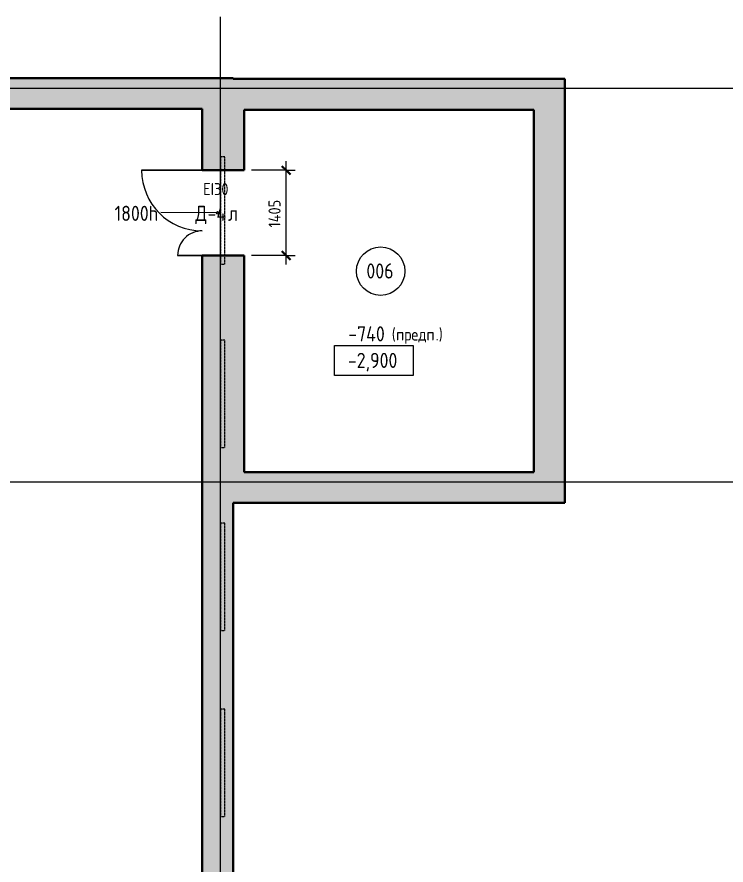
# Model space of a CAD drawing. Header units: millimetres. Extents: x -11886 to 71589, y -4690 to 48120.
# Drawn here: x 27747 to 39464, y 30531 to 44535 of the extents above; entities that cross this region are included whole.
import ezdxf

# ---------------------------------------------------------------- set-up
doc = ezdxf.new("R2010")
doc.units = ezdxf.units.MM
doc.linetypes.add('ADSK_Линия сетки', pattern=[25, 20, -2.5, 0, -2.5])
doc.linetypes.add('ADSK_Сверху', pattern=[4.5, 3, -1.5])
for name, color, linetype, lineweight in [('Аннотация', 7, 'Continuous', 20), ('Витраж', 7, 'Continuous', 18), ('Двери', 7, 'Continuous', 18), ('Марки', 7, 'Continuous', 20), ('Марки дверей', 7, 'Continuous', 20), ('Марки помещений', 7, 'Continuous', 20), ('Оси', 7, 'Continuous', 9), ('Отметки', 7, 'Continuous', 9), ('Размеры', 7, 'Continuous', 9), ('Размеры-100', 7, 'Continuous', 9), ('Стены наружные', 250, 'Continuous', 18)]:
    doc.layers.add(name, color=color, linetype=linetype, lineweight=lineweight)
doc.styles.add('GOST Common_1', font='GOST_Common.ttf', dxfattribs={"width": 0.9, "height": 250})
doc.styles.add('GOST Common_2', font='GOST_Common.ttf', dxfattribs={"width": 0.9, "height": 200})
doc.dimstyles.new('ADSK_Основной_2_мм_Округление_до_1_мм', dxfattribs={"dimscale": 304.8, "dimtxt": 201.142999, "dimasz": 0.463911, "dimexe": 0.492126, "dimexo": 0.492126, "dimgap": 0.098425, "dimtad": 1, "dimdec": 0, "dimdsep": 46, "dimtxsty": 'GOST Common_2', "dimblk1": 'OBLIQUE', "dimblk2": 'OBLIQUE', "dimsah": 1, "dimcen": 0.09, "dimdle": 0.492126, "dimazin": 2, "dimtfac": 1, "dimtdec": 4, "dimtix": 1, "dimtmove": 0, "dimatfit": 3, "dimfxl": 1, "dimtvp": 1, "dimtolj": 1, "dimtzin": 0, "dimlwd": 20, "dimlwe": 20, "dimarcsym": 2})

# ---------------------------------------------------------------- blocks, each defined once
blk = doc.blocks.new('Прямоугольный импост - 70х20_60мм-1239061-00 План подвала кладочный')
at = {"layer": 'Витраж', "color": 253, "linetype": 'ADSK_Сверху', "true_color": 0xaaaaaa}
for p, q in [((18591, 22717), (18591, 22247)), ((18661, 22247), (18661, 22717)), ((18591, 22247), (18661, 22247))]:
    blk.add_line(p, q, dxfattribs=at)
blk = doc.blocks.new('Прямоугольный импост - 70х20_60мм-1441796-00 План подвала кладочный')
at = {"layer": 'Витраж', "color": 253, "linetype": 'ADSK_Сверху', "true_color": 0xaaaaaa}
for p, q in [((18661, 24017), (18591, 24017)), ((18591, 24017), (18591, 23517)), ((18661, 23517), (18661, 24017))]:
    blk.add_line(p, q, dxfattribs=at)
blk = doc.blocks.new('Прямоугольный импост - 70х20_60мм-1239063-00 План подвала кладочный')
at = {"layer": 'Витраж', "color": 253, "linetype": 'ADSK_Сверху', "true_color": 0xaaaaaa}
for p, q in [((18591, 23517), (18591, 22717)), ((18661, 22717), (18661, 23517))]:
    blk.add_line(p, q, dxfattribs=at)
blk = doc.blocks.new('AC_Дверь_Двупольная - Д-4л 1405х1800h-2039695-00 План подвала кладочный')
at = {"layer": 'Двери', "lineweight": 30}
for p, q in [((702.5, 255), (702.5, 1255)), ((-702.5, 255), (-702.5, 660))]:
    blk.add_line(p, q, dxfattribs=at)
at = {"layer": 'Двери'}
for centre, radius, start, end in [((702.5, 255), 1000, 90, 180), ((-702.5, 255), 405, 360, 90)]:
    blk.add_arc(centre, radius, start, end, dxfattribs=at)
blk = doc.blocks.new('ADSK_Марка_Дверь - Типоразмер_ADSK_Марка-58376-00 План подвала кладочный')
at = {"layer": 'Марки дверей', "lineweight": 9}
blk.add_circle((0, 0), 0.2, dxfattribs=at)
blk = doc.blocks.new('ADSK_Марка_Помещение_ОдноЗначение - Номер-247393-00 План подвала кладочный')
at = {"layer": 'Марки помещений'}
blk.add_circle((0, 0), 4, dxfattribs=at)
blk = doc.blocks.new('DIMBLOCK20-00 План подвала кладочный')
at = {"layer": 'Размеры-100', "lineweight": 20, "transparency": 16777216}
for p, q in [((32194, 40448), (32194, 42153)), ((32194, 42003), (31625, 42003)), ((32194, 42003), (32344, 42003)), ((32194, 40598), (31625, 40598)), ((32194, 40598), (32344, 40598))]:
    blk.add_line(p, q, dxfattribs=at)
at = {"layer": 'Размеры-100', "lineweight": 40, "transparency": 16777216}
for p, q in [((32194, 42003), (32124, 42073)), ((32194, 42003), (32265, 41932)), ((32194, 40598), (32124, 40668)), ((32194, 40598), (32265, 40527))]:
    blk.add_line(p, q, dxfattribs=at)
at = {"layer": 'Размеры-100', "color": 0, "lineweight": 20, "transparency": 16777216, "insert": (31903, 41058), "char_height": 200, "width": 580.93, "attachment_point": 1, "rotation": 90, "line_spacing_factor": 1.022761, "style": 'GOST Common_2'}
blk.add_mtext('1405', dxfattribs=at)
blk = doc.blocks.new('_Oblique')
at = {"color": 0, "linetype": 'ByBlock', "lineweight": -2}
blk.add_line((-0.5, -0.5), (0.5, 0.5), dxfattribs=at)
blk = doc.blocks.new('ADSK_Марка_Перекрытие - Отметка низа-2041711-00 План подвала кладочный')
at = {"layer": 'Марки'}
blk.add_line((-2.5, 0), (2.5, 0), dxfattribs=at)
blk = doc.blocks.new('Высотные отметки - Рамка-5093-00 План подвала кладочный')
at = {"layer": 'Аннотация'}
for p, q in [((-6.5, 0), (-6.5, 5)), ((-6.5, 5), (6.5, 5)), ((6.5, 5), (6.5, 0)), ((6.5, 0), (-6.5, 0))]:
    blk.add_line(p, q, dxfattribs=at)

msp = doc.modelspace()

# ---------------------------------------------------------------- hatches: boundary and pattern name
at = {"layer": 'Стены наружные', "true_color": 0xc0c0c0}
h = msp.add_hatch(color=9, dxfattribs=at)
h.paths.add_polyline_path([(23739.84, 43015.13), (30807.02, 43015.13), (30807.02, 43525.13), (20642.91, 43525.13), (20642.91, 43015.13), (20843.17, 43015.13)])
h.paths.add_polyline_path([(19572.91, 43015.13), (19572.91, 43525.13), (18455.84, 43525.13), (18455.84, 43015.13), (19572.1, 43015.13)])
h = msp.add_hatch(color=9, dxfattribs=at)
h.paths.add_polyline_path([(31317.02, 20934.06), (31317.02, 40597.55), (30807.02, 40597.55), (30807.02, 20934.06)])
h.paths.add_polyline_path([(31244.38, 42002.55), (31317.02, 42002.55), (31317.02, 43525.13), (30807.02, 43525.13), (30807.02, 42002.55)])
for points in [[(31501.61, 43002.62), (36800.45, 43002.62), (36800.45, 43512.62), (31317.02, 43512.62), (31317.02, 43002.62), (31501.46, 43002.62)], [(36800.45, 36509.09), (36800.45, 43002.62), (36290.45, 43002.62), (36290.45, 36509.09)], [(36290.45, 36509.09), (36290.45, 37019.09), (31502.02, 37019.09), (31502.07, 36509.09), (36246.98, 36509.09)]]:
    msp.add_hatch(color=9, dxfattribs=at).paths.add_polyline_path(points)
h = msp.add_hatch(color=9, dxfattribs=at)
h.paths.add_polyline_path([(31317.02, 36509.09), (31502.02, 36509.09), (31501.34, 40597.55), (31317.02, 40597.55), (31317.02, 37598.38)])
h.paths.add_polyline_path([(31501.61, 42002.55), (31502.02, 42002.67), (31501.34, 43002.62), (31317.02, 43002.62), (31317.02, 42002.55), (31501.46, 42002.55)])

# ---------------------------------------------------------------- linework, layer by layer
at = {"layer": 'Марки дверей'}
msp.add_line((31062.02, 41300.05), (30122.71, 41306.14), dxfattribs=at)
at = {"layer": 'Оси', "linetype": 'ADSK_Линия сетки'}
for p, q in [((31109.91, -3890.07), (31109.91, 44534.79)), ((-11086.22, 43356.79), (57141.72, 43356.79)), ((-11086.22, 36856.79), (57141.72, 36856.79))]:
    msp.add_line(p, q, dxfattribs=at)
at = {"layer": 'Стены наружные', "lineweight": 40}
for p, q in [((31317.02, 43525.13), (20642.91, 43525.13)), ((31317.02, 43512.62), (31317.02, 43525.13)), ((36800.45, 43512.62), (31317.02, 43512.62)), ((36800.45, 36509.09), (36800.45, 43512.62)), ((20642.91, 43015.13), (30807.02, 43015.13)), ((30807.02, 43015.13), (30807.02, 42002.55)), ((31502.02, 43002.62), (36290.45, 43002.62)), ((31502.02, 42002.55), (31502.02, 43002.62)), ((36290.45, 43002.62), (36290.45, 37019.09)), ((30807.02, 42002.55), (31502.02, 42002.55)), ((31502.02, 40597.55), (30807.02, 40597.55)), ((30807.02, 40597.55), (30807.02, 20934.06)), ((31502.02, 37019.09), (31502.02, 40597.55)), ((36290.45, 37019.09), (31502.02, 37019.09)), ((31317.02, 20934.06), (31317.02, 36509.09)), ((31317.02, 36509.09), (31502.02, 36509.09)), ((31502.05, 36509.09), (36800.45, 36509.09))]:
    msp.add_line(p, q, dxfattribs=at)

# ---------------------------------------------------------------- block references
at = {"layer": 'Витраж', "color": 253, "linetype": 'ADSK_Сверху', "true_color": 0xaaaaaa, "rotation": 180}
for name, p in [('Прямоугольный импост - 70х20_60мм-1239061-00 План подвала кладочный', (49772.85, 64472.2)), ('Прямоугольный импост - 70х20_60мм-1239063-00 План подвала кладочный', (49772.85, 64472.2)), ('Прямоугольный импост - 70х20_60мм-1441796-00 План подвала кладочный', (49772.85, 64472.2)), ('Прямоугольный импост - 70х20_60мм-1239061-00 План подвала кладочный', (49772.85, 61443.2)), ('Прямоугольный импост - 70х20_60мм-1239063-00 План подвала кладочный', (49772.85, 61443.2)), ('Прямоугольный импост - 70х20_60мм-1441796-00 План подвала кладочный', (49772.85, 61443.2)), ('Прямоугольный импост - 70х20_60мм-1239061-00 План подвала кладочный', (49772.85, 58422.2)), ('Прямоугольный импост - 70х20_60мм-1239063-00 План подвала кладочный', (49772.85, 58422.2)), ('Прямоугольный импост - 70х20_60мм-1441796-00 План подвала кладочный', (49772.85, 58422.2)), ('Прямоугольный импост - 70х20_60мм-1239061-00 План подвала кладочный', (49772.85, 55349.91)), ('Прямоугольный импост - 70х20_60мм-1239063-00 План подвала кладочный', (49772.85, 55349.91)), ('Прямоугольный импост - 70х20_60мм-1441796-00 План подвала кладочный', (49772.85, 55349.91))]:
    msp.add_blockref(name, p, dxfattribs=at)
at = {"layer": 'Двери', "rotation": 89.99999999999991}
msp.add_blockref('AC_Дверь_Двупольная - Д-4л 1405х1800h-2039695-00 План подвала кладочный', (31062.02, 41300.05), dxfattribs=at)
at = {"layer": 'Марки', "xscale": 99.99999999999993, "yscale": 99.99999999999993, "zscale": 99.99999999999993}
msp.add_blockref('ADSK_Марка_Перекрытие - Отметка низа-2041711-00 План подвала кладочный', (33561.39, 39109.52), dxfattribs=at)
at = {"layer": 'Марки дверей', "xscale": 99.99999999999993, "yscale": 99.99999999999993, "zscale": 99.99999999999993}
msp.add_blockref('ADSK_Марка_Дверь - Типоразмер_ADSK_Марка-58376-00 План подвала кладочный', (31062.02, 41300.05), dxfattribs=at)
at = {"layer": 'Марки помещений', "xscale": 99.99999999999993, "yscale": 99.99999999999993, "zscale": 99.99999999999993}
msp.add_blockref('ADSK_Марка_Помещение_ОдноЗначение - Номер-247393-00 План подвала кладочный', (33756.87, 40337.72), dxfattribs=at)
at = {"layer": 'Отметки', "lineweight": 20, "xscale": 99.99999999999993, "yscale": 99.99999999999993, "zscale": 99.99999999999993}
msp.add_blockref('Высотные отметки - Рамка-5093-00 План подвала кладочный', (33643.64, 38611.89), dxfattribs=at)

# ---------------------------------------------------------------- texts
at = {"layer": 'Аннотация', "lineweight": 9, "char_height": 200, "attachment_point": 1, "style": 'GOST Common_2'}
for s, insert, width in [('\\fGOST Common|b0|i0|c204|p34|;\\W.9;(', (33940.99, 39391.91), 86.5822), ('.)', (34667.27, 39391.91), 151.5189), ('предп', (34012.43, 39391.91), 793.6706)]:
    msp.add_mtext(s, dxfattribs=dict(at, insert=insert, width=width))
at = {"layer": 'Марки', "lineweight": 9, "insert": (33220.46, 39427.36), "char_height": 250, "width": 800.8858, "attachment_point": 1, "style": 'GOST Common_1'}
msp.add_mtext('-740', dxfattribs=at)
at = {"layer": 'Марки дверей', "lineweight": 9, "attachment_point": 1}
for s, insert, char_height, width, style in [('EI30', (30824.69, 41792.47), 200, 533.9239, 'GOST Common_2'), ('1800h', (29360.41, 41417.07), 250, 916.3288, 'GOST Common_1'), ('\\fGOST Common|b0|i0|c204|p34|;\\W.9;Д', (30693.74, 41417.07), 250, 245.3164, 'GOST Common_1'), ('-4', (30896.14, 41417.07), 250, 411.2657, 'GOST Common_1'), ('\\fGOST Common|b0|i0|c204|p34|;\\W.9;л', (31235.47, 41417.07), 250, 194.8101, 'GOST Common_1')]:
    msp.add_mtext(s, dxfattribs=dict(at, insert=insert, char_height=char_height, width=width, style=style))
at = {"layer": 'Марки помещений', "lineweight": 9, "insert": (33520.62, 40465.45), "char_height": 250, "width": 584.4302, "attachment_point": 1, "style": 'GOST Common_1'}
msp.add_mtext('006', dxfattribs=at)
at = {"layer": 'Отметки', "lineweight": 20, "insert": (33214.96, 38988.6), "char_height": 250, "width": 1028.8226, "attachment_point": 1, "line_spacing_factor": 1.022761, "style": 'GOST Common_1'}
msp.add_mtext('-2,900', dxfattribs=at)

# ---------------------------------------------------------------- dimensions: what is measured, and where the dimension line sits
at = {"layer": 'Размеры', "lineweight": 20}
dim = msp.add_linear_dim(base=(32194.42, 42002.55), p1=(31474.89, 40597.55), p2=(31474.89, 42002.55), angle=90, dimstyle='ADSK_Основной_2_мм_Округление_до_1_мм', override={"dimpost": '<>', "dimfxl": 1405}, dxfattribs=at)
dim.commit()
dim.dimension.update_dxf_attribs({"geometry": 'DIMBLOCK20-00 План подвала кладочный', "text_midpoint": (32064.42, 41300.05)})

doc.saveas('drawing.dxf')
